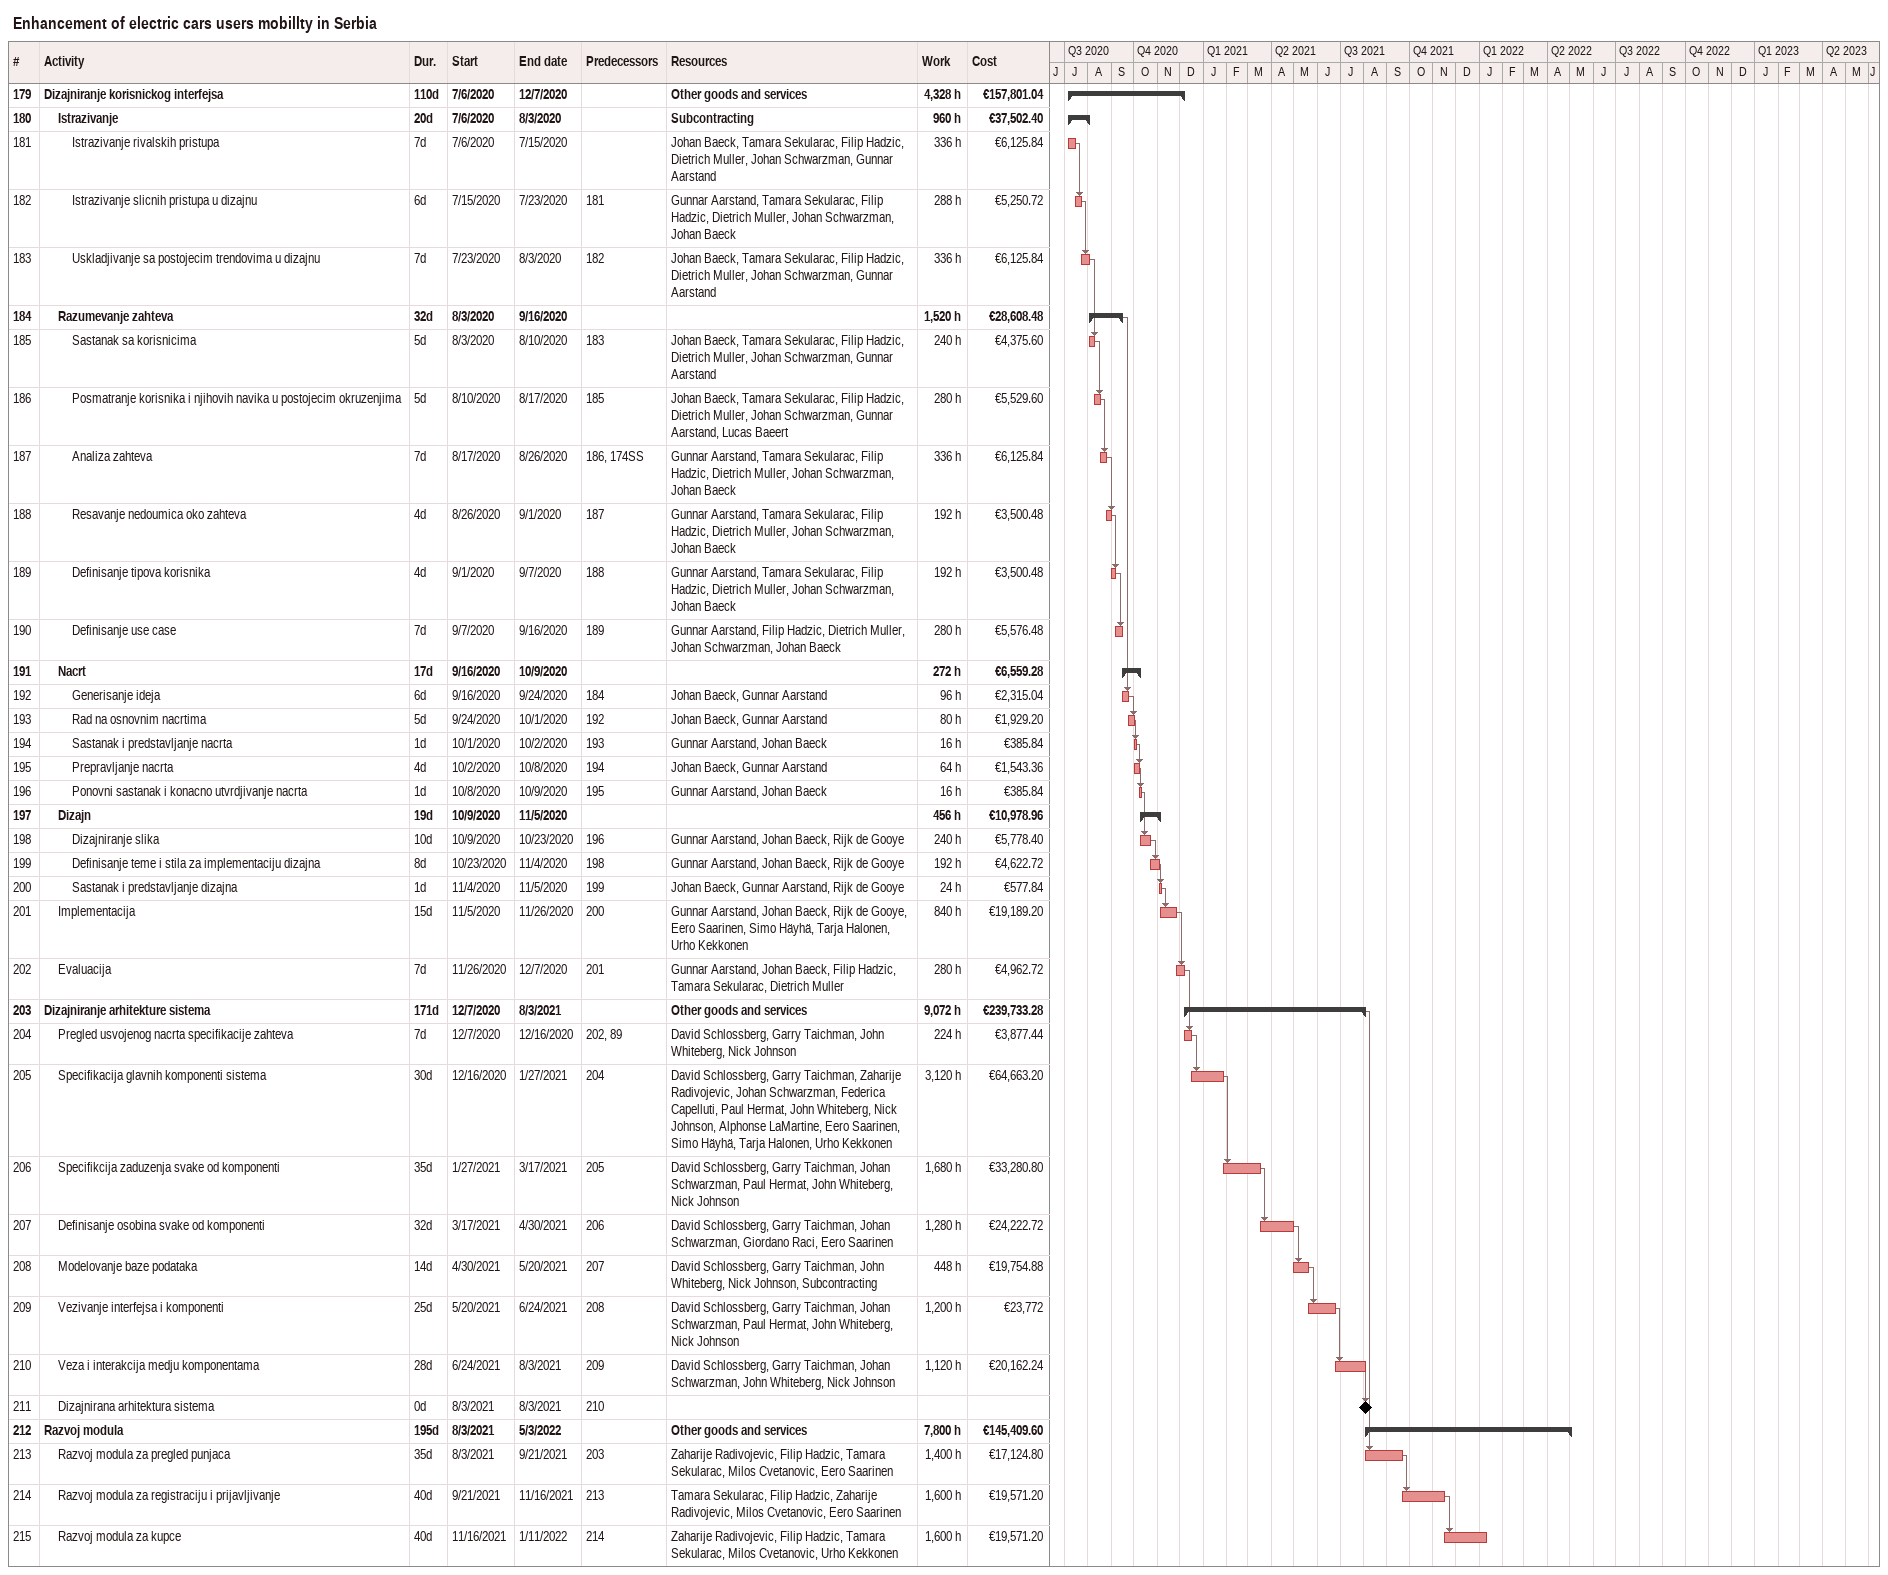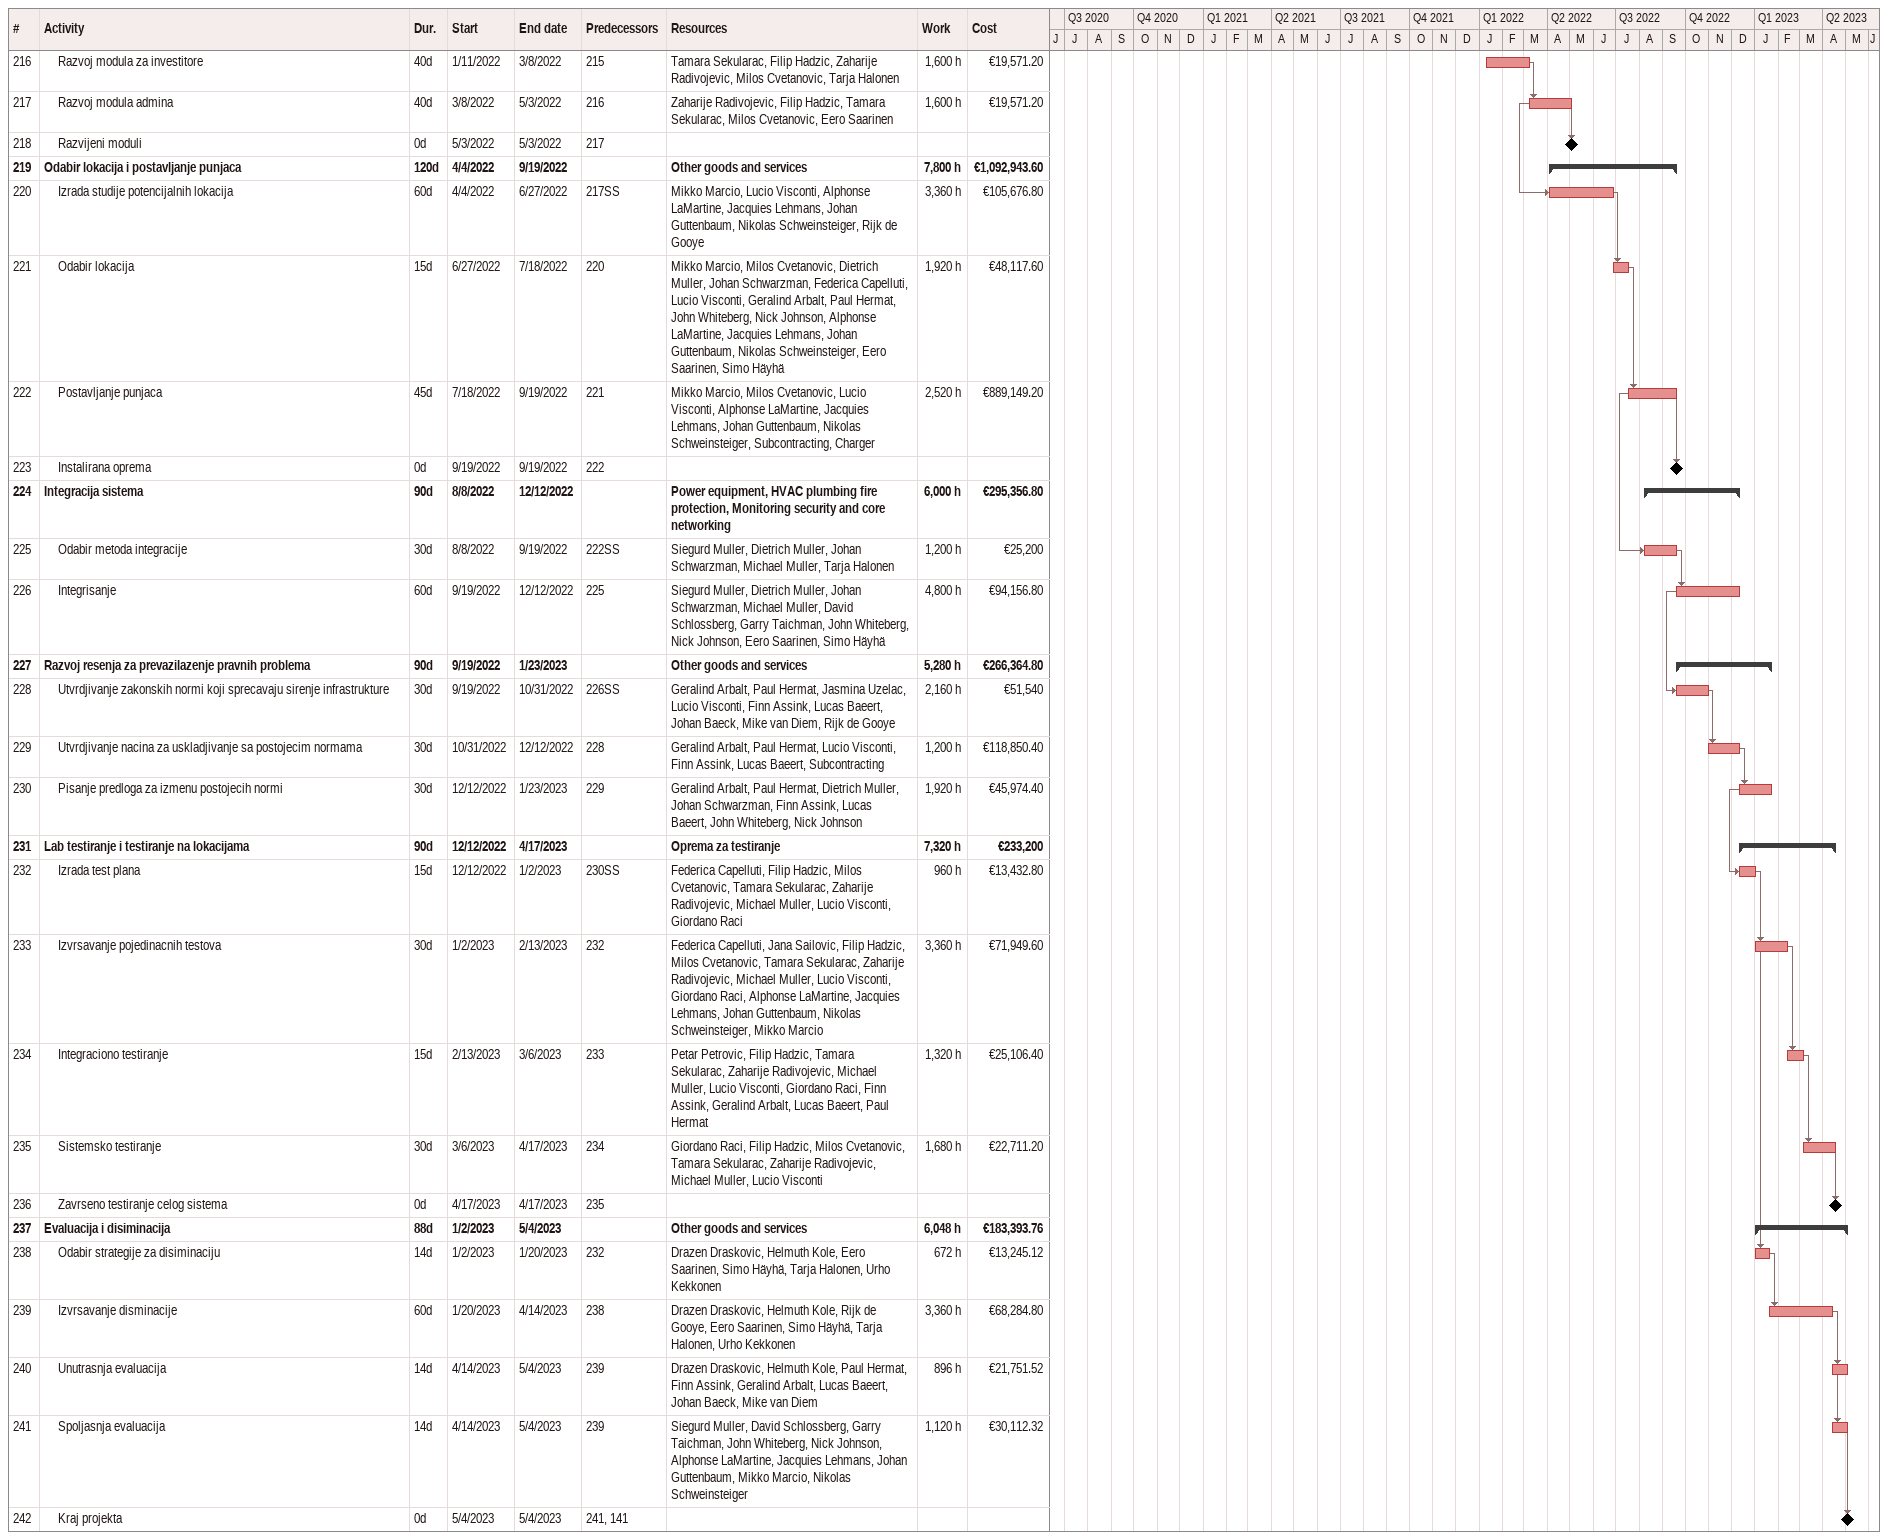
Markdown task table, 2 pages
Enhancement of electric cars users mobillty in Serbia

| ID | Level | Task | Duration | Start | Finish | Predecessors | Resources | Work (h) | Cost (€) |
|---|---|---|---|---|---|---|---|---|---|
| 179 | 1 | **Dizajniranje korisnickog interfejsa** | 110d | 2020-07-06 | 2020-12-07 |  | Other goods and services | 4328 | 157801.04 |
| 180 | 2 | **Istrazivanje** | 20d | 2020-07-06 | 2020-08-03 |  | Subcontracting | 960 | 37502.40 |
| 181 | 3 | Istrazivanje rivalskih pristupa | 7d | 2020-07-06 | 2020-07-15 |  | Johan Baeck, Tamara Sekularac, Filip Hadzic, Dietrich Muller, Johan Schwarzman, Gunnar Aarstand | 336 | 6125.84 |
| 182 | 3 | Istrazivanje slicnih pristupa u dizajnu | 6d | 2020-07-15 | 2020-07-23 | 181 | Gunnar Aarstand, Tamara Sekularac, Filip Hadzic, Dietrich Muller, Johan Schwarzman, Johan Baeck | 288 | 5250.72 |
| 183 | 3 | Uskladjivanje sa postojecim trendovima u dizajnu | 7d | 2020-07-23 | 2020-08-03 | 182 | Johan Baeck, Tamara Sekularac, Filip Hadzic, Dietrich Muller, Johan Schwarzman, Gunnar Aarstand | 336 | 6125.84 |
| 184 | 2 | **Razumevanje zahteva** | 32d | 2020-08-03 | 2020-09-16 |  |  | 1520 | 28608.48 |
| 185 | 3 | Sastanak sa korisnicima | 5d | 2020-08-03 | 2020-08-10 | 183 | Johan Baeck, Tamara Sekularac, Filip Hadzic, Dietrich Muller, Johan Schwarzman, Gunnar Aarstand | 240 | 4375.60 |
| 186 | 3 | Posmatranje korisnika i njihovih navika u postojecim okruzenjima | 5d | 2020-08-10 | 2020-08-17 | 185 | Johan Baeck, Tamara Sekularac, Filip Hadzic, Dietrich Muller, Johan Schwarzman, Gunnar Aarstand, Lucas Baeert | 280 | 5529.60 |
| 187 | 3 | Analiza zahteva | 7d | 2020-08-17 | 2020-08-26 | 186, 174SS | Gunnar Aarstand, Tamara Sekularac, Filip Hadzic, Dietrich Muller, Johan Schwarzman, Johan Baeck | 336 | 6125.84 |
| 188 | 3 | Resavanje nedoumica oko zahteva | 4d | 2020-08-26 | 2020-09-01 | 187 | Gunnar Aarstand, Tamara Sekularac, Filip Hadzic, Dietrich Muller, Johan Schwarzman, Johan Baeck | 192 | 3500.48 |
| 189 | 3 | Definisanje tipova korisnika | 4d | 2020-09-01 | 2020-09-07 | 188 | Gunnar Aarstand, Tamara Sekularac, Filip Hadzic, Dietrich Muller, Johan Schwarzman, Johan Baeck | 192 | 3500.48 |
| 190 | 3 | Definisanje use case | 7d | 2020-09-07 | 2020-09-16 | 189 | Gunnar Aarstand, Filip Hadzic, Dietrich Muller, Johan Schwarzman, Johan Baeck | 280 | 5576.48 |
| 191 | 2 | **Nacrt** | 17d | 2020-09-16 | 2020-10-09 |  |  | 272 | 6559.28 |
| 192 | 3 | Generisanje ideja | 6d | 2020-09-16 | 2020-09-24 | 184 | Johan Baeck, Gunnar Aarstand | 96 | 2315.04 |
| 193 | 3 | Rad na osnovnim nacrtima | 5d | 2020-09-24 | 2020-10-01 | 192 | Johan Baeck, Gunnar Aarstand | 80 | 1929.20 |
| 194 | 3 | Sastanak i predstavljanje nacrta | 1d | 2020-10-01 | 2020-10-02 | 193 | Gunnar Aarstand, Johan Baeck | 16 | 385.84 |
| 195 | 3 | Prepravljanje nacrta | 4d | 2020-10-02 | 2020-10-08 | 194 | Johan Baeck, Gunnar Aarstand | 64 | 1543.36 |
| 196 | 3 | Ponovni sastanak i konacno utvrdjivanje nacrta | 1d | 2020-10-08 | 2020-10-09 | 195 | Gunnar Aarstand, Johan Baeck | 16 | 385.84 |
| 197 | 2 | **Dizajn** | 19d | 2020-10-09 | 2020-11-05 |  |  | 456 | 10978.96 |
| 198 | 3 | Dizajniranje slika | 10d | 2020-10-09 | 2020-10-23 | 196 | Gunnar Aarstand, Johan Baeck, Rijk de Gooye | 240 | 5778.40 |
| 199 | 3 | Definisanje teme i stila za implementaciju dizajna | 8d | 2020-10-23 | 2020-11-04 | 198 | Gunnar Aarstand, Johan Baeck, Rijk de Gooye | 192 | 4622.72 |
| 200 | 3 | Sastanak i predstavljanje dizajna | 1d | 2020-11-04 | 2020-11-05 | 199 | Johan Baeck, Gunnar Aarstand, Rijk de Gooye | 24 | 577.84 |
| 201 | 2 | Implementacija | 15d | 2020-11-05 | 2020-11-26 | 200 | Gunnar Aarstand, Johan Baeck, Rijk de Gooye, Eero Saarinen, Simo Häyhä, Tarja Halonen, Urho Kekkonen | 840 | 19189.20 |
| 202 | 2 | Evaluacija | 7d | 2020-11-26 | 2020-12-07 | 201 | Gunnar Aarstand, Johan Baeck, Filip Hadzic, Tamara Sekularac, Dietrich Muller | 280 | 4962.72 |
| 203 | 1 | **Dizajniranje arhitekture sistema** | 171d | 2020-12-07 | 2021-08-03 |  | Other goods and services | 9072 | 239733.28 |
| 204 | 2 | Pregled usvojenog nacrta specifikacije zahteva | 7d | 2020-12-07 | 2020-12-16 | 202, 89 | David Schlossberg, Garry Taichman, John Whiteberg, Nick Johnson | 224 | 3877.44 |
| 205 | 2 | Specifikacija glavnih komponenti sistema | 30d | 2020-12-16 | 2021-01-27 | 204 | David Schlossberg, Garry Taichman, Zaharije Radivojevic, Johan Schwarzman, Federica Capelluti, Paul Hermat, John Whiteberg, Nick Johnson, Alphonse LaMartine, Eero Saarinen, Simo Häyhä, Tarja Halonen, Urho Kekkonen | 3120 | 64663.20 |
| 206 | 2 | Specifikcija zaduzenja svake od komponenti | 35d | 2021-01-27 | 2021-03-17 | 205 | David Schlossberg, Garry Taichman, Johan Schwarzman, Paul Hermat, John Whiteberg, Nick Johnson | 1680 | 33280.80 |
| 207 | 2 | Definisanje osobina svake od komponenti | 32d | 2021-03-17 | 2021-04-30 | 206 | David Schlossberg, Garry Taichman, Johan Schwarzman, Giordano Raci, Eero Saarinen | 1280 | 24222.72 |
| 208 | 2 | Modelovanje baze podataka | 14d | 2021-04-30 | 2021-05-20 | 207 | David Schlossberg, Garry Taichman, John Whiteberg, Nick Johnson, Subcontracting | 448 | 19754.88 |
| 209 | 2 | Vezivanje interfejsa i komponenti | 25d | 2021-05-20 | 2021-06-24 | 208 | David Schlossberg, Garry Taichman, Johan Schwarzman, Paul Hermat, John Whiteberg, Nick Johnson | 1200 | 23772 |
| 210 | 2 | Veza i interakcija medju komponentama | 28d | 2021-06-24 | 2021-08-03 | 209 | David Schlossberg, Garry Taichman, Johan Schwarzman, John Whiteberg, Nick Johnson | 1120 | 20162.24 |
| 211 | 2 | Dizajnirana arhitektura sistema | 0d | 2021-08-03 | 2021-08-03 | 210 |  |  |  |
| 212 | 1 | **Razvoj modula** | 195d | 2021-08-03 | 2022-05-03 |  | Other goods and services | 7800 | 145409.60 |
| 213 | 2 | Razvoj modula za pregled punjaca | 35d | 2021-08-03 | 2021-09-21 | 203 | Zaharije Radivojevic, Filip Hadzic, Tamara Sekularac, Milos Cvetanovic, Eero Saarinen | 1400 | 17124.80 |
| 214 | 2 | Razvoj modula za registraciju i prijavljivanje | 40d | 2021-09-21 | 2021-11-16 | 213 | Tamara Sekularac, Filip Hadzic, Zaharije Radivojevic, Milos Cvetanovic, Eero Saarinen | 1600 | 19571.20 |
| 215 | 2 | Razvoj modula za kupce | 40d | 2021-11-16 | 2022-01-11 | 214 | Zaharije Radivojevic, Filip Hadzic, Tamara Sekularac, Milos Cvetanovic, Urho Kekkonen | 1600 | 19571.20 |
| 216 | 2 | Razvoj modula za investitore | 40d | 2022-01-11 | 2022-03-08 | 215 | Tamara Sekularac, Filip Hadzic, Zaharije Radivojevic, Milos Cvetanovic, Tarja Halonen | 1600 | 19571.20 |
| 217 | 2 | Razvoj modula admina | 40d | 2022-03-08 | 2022-05-03 | 216 | Zaharije Radivojevic, Filip Hadzic, Tamara Sekularac, Milos Cvetanovic, Eero Saarinen | 1600 | 19571.20 |
| 218 | 2 | Razvijeni moduli | 0d | 2022-05-03 | 2022-05-03 | 217 |  |  |  |
| 219 | 1 | **Odabir lokacija i postavljanje punjaca** | 120d | 2022-04-04 | 2022-09-19 |  | Other goods and services | 7800 | 1092943.60 |
| 220 | 2 | Izrada studije potencijalnih lokacija | 60d | 2022-04-04 | 2022-06-27 | 217SS | Mikko Marcio, Lucio Visconti, Alphonse LaMartine, Jacquies Lehmans, Johan Guttenbaum, Nikolas Schweinsteiger, Rijk de Gooye | 3360 | 105676.80 |
| 221 | 2 | Odabir lokacija | 15d | 2022-06-27 | 2022-07-18 | 220 | Mikko Marcio, Milos Cvetanovic, Dietrich Muller, Johan Schwarzman, Federica Capelluti, Lucio Visconti, Geralind Arbalt, Paul Hermat, John Whiteberg, Nick Johnson, Alphonse LaMartine, Jacquies Lehmans, Johan Guttenbaum, Nikolas Schweinsteiger, Eero Saarinen, Simo Häyhä | 1920 | 48117.60 |
| 222 | 2 | Postavljanje punjaca | 45d | 2022-07-18 | 2022-09-19 | 221 | Mikko Marcio, Milos Cvetanovic, Lucio Visconti, Alphonse LaMartine, Jacquies Lehmans, Johan Guttenbaum, Nikolas Schweinsteiger, Subcontracting, Charger | 2520 | 889149.20 |
| 223 | 2 | Instalirana oprema | 0d | 2022-09-19 | 2022-09-19 | 222 |  |  |  |
| 224 | 1 | **Integracija sistema** | 90d | 2022-08-08 | 2022-12-12 |  | Power equipment, HVAC plumbing fire protection, Monitoring security and core networking | 6000 | 295356.80 |
| 225 | 2 | Odabir metoda integracije | 30d | 2022-08-08 | 2022-09-19 | 222SS | Siegurd Muller, Dietrich Muller, Johan Schwarzman, Michael Muller, Tarja Halonen | 1200 | 25200 |
| 226 | 2 | Integrisanje | 60d | 2022-09-19 | 2022-12-12 | 225 | Siegurd Muller, Dietrich Muller, Johan Schwarzman, Michael Muller, David Schlossberg, Garry Taichman, John Whiteberg, Nick Johnson, Eero Saarinen, Simo Häyhä | 4800 | 94156.80 |
| 227 | 1 | **Razvoj resenja za prevazilazenje pravnih problema** | 90d | 2022-09-19 | 2023-01-23 |  | Other goods and services | 5280 | 266364.80 |
| 228 | 2 | Utvrdjivanje zakonskih normi koji sprecavaju sirenje infrastrukture | 30d | 2022-09-19 | 2022-10-31 | 226SS | Geralind Arbalt, Paul Hermat, Jasmina Uzelac, Lucio Visconti, Finn Assink, Lucas Baeert, Johan Baeck, Mike van Diem, Rijk de Gooye | 2160 | 51540 |
| 229 | 2 | Utvrdjivanje nacina za uskladjivanje sa postojecim normama | 30d | 2022-10-31 | 2022-12-12 | 228 | Geralind Arbalt, Paul Hermat, Lucio Visconti, Finn Assink, Lucas Baeert, Subcontracting | 1200 | 118850.40 |
| 230 | 2 | Pisanje predloga za izmenu postojecih normi | 30d | 2022-12-12 | 2023-01-23 | 229 | Geralind Arbalt, Paul Hermat, Dietrich Muller, Johan Schwarzman, Finn Assink, Lucas Baeert, John Whiteberg, Nick Johnson | 1920 | 45974.40 |
| 231 | 1 | **Lab testiranje i testiranje na lokacijama** | 90d | 2022-12-12 | 2023-04-17 |  | Oprema za testiranje | 7320 | 233200 |
| 232 | 2 | Izrada test plana | 15d | 2022-12-12 | 2023-01-02 | 230SS | Federica Capelluti, Filip Hadzic, Milos Cvetanovic, Tamara Sekularac, Zaharije Radivojevic, Michael Muller, Lucio Visconti, Giordano Raci | 960 | 13432.80 |
| 233 | 2 | Izvrsavanje pojedinacnih testova | 30d | 2023-01-02 | 2023-02-13 | 232 | Federica Capelluti, Jana Sailovic, Filip Hadzic, Milos Cvetanovic, Tamara Sekularac, Zaharije Radivojevic, Michael Muller, Lucio Visconti, Giordano Raci, Alphonse LaMartine, Jacquies Lehmans, Johan Guttenbaum, Nikolas Schweinsteiger, Mikko Marcio | 3360 | 71949.60 |
| 234 | 2 | Integraciono testiranje | 15d | 2023-02-13 | 2023-03-06 | 233 | Petar Petrovic, Filip Hadzic, Tamara Sekularac, Zaharije Radivojevic, Michael Muller, Lucio Visconti, Giordano Raci, Finn Assink, Geralind Arbalt, Lucas Baeert, Paul Hermat | 1320 | 25106.40 |
| 235 | 2 | Sistemsko testiranje | 30d | 2023-03-06 | 2023-04-17 | 234 | Giordano Raci, Filip Hadzic, Milos Cvetanovic, Tamara Sekularac, Zaharije Radivojevic, Michael Muller, Lucio Visconti | 1680 | 22711.20 |
| 236 | 2 | Zavrseno testiranje celog sistema | 0d | 2023-04-17 | 2023-04-17 | 235 |  |  |  |
| 237 | 1 | **Evaluacija i disiminacija** | 88d | 2023-01-02 | 2023-05-04 |  | Other goods and services | 6048 | 183393.76 |
| 238 | 2 | Odabir strategije za disiminaciju | 14d | 2023-01-02 | 2023-01-20 | 232 | Drazen Draskovic, Helmuth Kole, Eero Saarinen, Simo Häyhä, Tarja Halonen, Urho Kekkonen | 672 | 13245.12 |
| 239 | 2 | Izvrsavanje disminacije | 60d | 2023-01-20 | 2023-04-14 | 238 | Drazen Draskovic, Helmuth Kole, Rijk de Gooye, Eero Saarinen, Simo Häyhä, Tarja Halonen, Urho Kekkonen | 3360 | 68284.80 |
| 240 | 2 | Unutrasnja evaluacija | 14d | 2023-04-14 | 2023-05-04 | 239 | Drazen Draskovic, Helmuth Kole, Paul Hermat, Finn Assink, Geralind Arbalt, Lucas Baeert, Johan Baeck, Mike van Diem | 896 | 21751.52 |
| 241 | 2 | Spoljasnja evaluacija | 14d | 2023-04-14 | 2023-05-04 | 239 | Siegurd Muller, David Schlossberg, Garry Taichman, John Whiteberg, Nick Johnson, Alphonse LaMartine, Jacquies Lehmans, Johan Guttenbaum, Mikko Marcio, Nikolas Schweinsteiger | 1120 | 30112.32 |
| 242 | 2 | Kraj projekta | 0d | 2023-05-04 | 2023-05-04 | 241, 141 |  |  |  |
